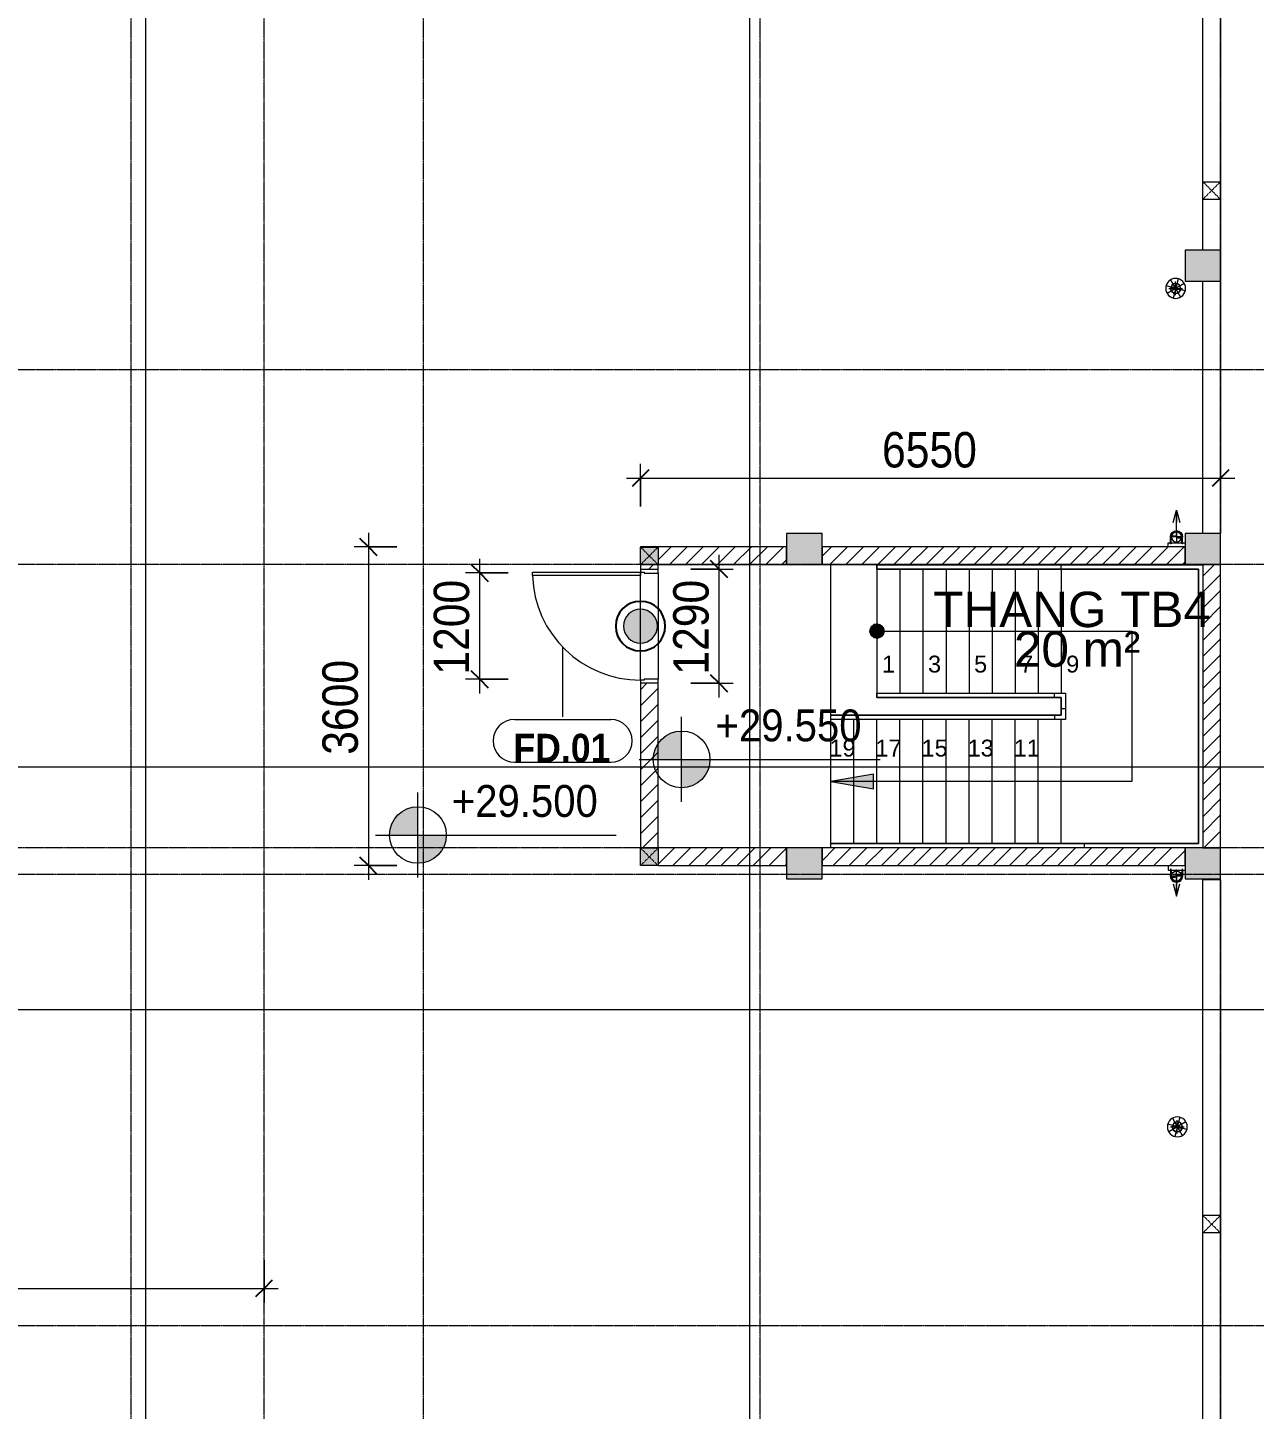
# Model space of a CAD drawing. Header units: millimetres. Extents: x 27447 to 251759, y -15958 to 82948.
# Drawn here: x 113783 to 127634, y 27495 to 43102 of the extents above; entities that cross this region are included whole.
import ezdxf

# ---------------------------------------------------------------- set-up
doc = ezdxf.new("R2010")
doc.units = ezdxf.units.MM
for name, pattern in [('Dash', [6, 3, -3]), ('Dash Dot 3_16_', [7.9375, 4.7625, -1.5875, 0, -1.5875]), ('Grid Line', [22.225, 12.7, -3.175, 3.175, -3.175]), ('IMPORT-CENTER', [2000, 1250, -250, 250, -250]), ('IMPORT-CENTER _3_', [10.16, 6.35, -1.27, 1.27, -1.27])]:
    doc.linetypes.add(name, pattern=pattern)
for name, color, linetype, lineweight in [('0-1', 7, 'Continuous', 5), ('A-ANNO-DIMS', 211, 'Continuous', 9), ('A-ANNO-DIMS-160', 211, 'Continuous', 9), ('A-ANNO-NOTE', 131, 'Continuous', 9), ('A-ANNO-NOTE-1', 131, 'Continuous', 25), ('A-AREA-IDEN', 2, 'Continuous', 9), ('A-DETL-GENF-1', 1, 'Continuous', 9), ('A-DOOR-1', 1, 'Continuous', 9), ('A-DOOR-FRAM-1', 1, 'Continuous', 9), ('A-DOOR-IDEN', 31, 'Continuous', 9), ('A-FLOR', 192, 'Continuous', 9), ('A-FLOR-1', 250, 'Continuous', 9), ('A-FLOR-HRAL', 11, 'Continuous', 9), ('A-WALL', 113, 'Continuous', 9), ('A-WALL-1', 113, 'Continuous', 18), ('A-WALL-PATT-1', 111, 'Continuous', 9), ('G-ANNO-DIMS', 111, 'Continuous', 9), ('G-ANNO-SYMB-1', 111, 'Dash Dot 3_16_', 18), ('G-IMPT', 8, 'Continuous', 9), ('G-IMPT-1', 8, 'IMPORT-CENTER', 9), ('G-IMPT-2', 8, 'IMPORT-CENTER _3_', 9), ('M-EQPM', 50, 'Continuous', 9), ('S-COLS', 52, 'Continuous', 9), ('S-COLS-1', 52, 'Continuous', 5), ('S-COLS-2', 7, 'Continuous', 18), ('S-COLS-4', 52, 'Continuous', 18), ('S-COLS-HDLN', 52, 'Dash', 9), ('S-GRID-1', 1, 'Grid Line', 9), ('S-STRS', 31, 'Continuous', 9), ('S-STRS-ANNO', 31, 'Continuous', 9)]:
    doc.layers.add(name, color=color, linetype=linetype, lineweight=lineweight)
doc.styles.add('Arial_1', font='arial_0.ttf', dxfattribs={"height": 190.496})
doc.styles.add('Arial_4', font='arial_0.ttf', dxfattribs={"width": 0.9, "height": 360})
doc.styles.add('Arial_7', font='arial_0.ttf', dxfattribs={"height": 400})
doc.styles.add('Arial_B', font='arialbd_0.ttf', dxfattribs={"width": 0.9, "height": 320})
doc.styles.add('UTM Avo', font='UTM Avo.ttf', dxfattribs={"width": 0.9, "height": 400})
doc.dimstyles.new('1_Dim_chi_tiet_2_5', dxfattribs={"dimscale": 304.8, "dimtxt": 399.720379, "dimasz": 0.629921, "dimexe": 0.524934, "dimexo": 0.0625, "dimgap": 0.052493, "dimtad": 1, "dimdec": 0, "dimrnd": 5, "dimzin": 0, "dimdsep": 46, "dimtxsty": 'UTM Avo', "dimblk1": 'OBLIQUE', "dimblk2": 'OBLIQUE', "dimsah": 1, "dimcen": 0.09, "dimdle": 0.524934, "dimazin": 0, "dimtfac": 1, "dimtdec": 4, "dimtix": 1, "dimtmove": 0, "dimatfit": 3, "dimfxl": 1.049869, "dimfxlon": 1, "dimtvp": 1, "dimtolj": 1, "dimtzin": 0, "dimarcsym": 2})
pattern_1 = [(45, (0, 0), (-90.50967, 90.50967), [])]

# ---------------------------------------------------------------- blocks, each defined once
blk = doc.blocks.new('NCV_TKTC_KET CAU_rvt-1-TKCS_MB TUM MÁI')
at = {"layer": 'S-COLS-1'}
for points in [[(126852, 40237), (127252, 40237), (127252, 40587), (126852, 40587)], [(122753, 37037), (122753, 37387), (122353, 37387), (122353, 37037)], [(127253, 37037), (127253, 37387), (126853, 37387), (126853, 37037), (127045, 37037)], [(122753, 33487), (122753, 33837), (122353, 33837), (122353, 33487)], [(127253, 33487), (127253, 33837), (126853, 33837), (126853, 33487)]]:
    blk.add_hatch(color=256, dxfattribs=at).paths.add_polyline_path(points)
at = {"layer": 'A-FLOR-1'}
for p, q in [((122853, 35337), (122853, 37037)), ((122853, 37037), (126853, 37037)), ((122853, 33887), (122853, 35287)), ((127253, 33477), (127253, 33487))]:
    blk.add_line(p, q, dxfattribs=at)
at = {"layer": 'S-COLS-2'}
for p, q in [((127252, 40587), (126852, 40587)), ((126852, 40587), (126852, 40237)), ((127252, 40237), (127252, 40587)), ((126852, 40237), (127252, 40237)), ((122753, 37387), (122353, 37387)), ((122353, 37387), (122353, 37037)), ((122753, 37037), (122753, 37387)), ((126853, 37387), (126853, 37037)), ((127253, 37387), (126853, 37387)), ((127253, 37037), (127253, 37387)), ((122353, 37037), (122753, 37037)), ((126853, 37037), (127253, 37037)), ((122753, 33837), (122353, 33837)), ((122353, 33837), (122353, 33487)), ((122753, 33487), (122753, 33837)), ((126853, 33837), (126853, 33487)), ((127253, 33837), (126853, 33837)), ((127253, 33487), (127253, 33837)), ((122353, 33487), (122753, 33487)), ((126853, 33487), (127253, 33487))]:
    blk.add_line(p, q, dxfattribs=at)
blk = doc.blocks.new('Top Rail Type - Top Rail_Internal_-953964-TKCS_MB TUM MÁI')
at = {"layer": 'A-FLOR-HRAL'}
for p, q in [((123373, 36985), (123373, 37035)), ((123373, 37035), (125453, 37035)), ((125453, 36985), (125453, 37035)), ((125453, 37035), (127052, 37035)), ((127052, 37035), (127052, 33837)), ((125453, 36985), (123373, 36985)), ((127002, 36985), (125453, 36985)), ((127002, 33887), (127002, 36985)), ((122853, 33837), (122853, 33887)), ((122853, 33887), (125453, 33887)), ((125453, 33887), (125713, 33887)), ((125713, 33887), (127002, 33887)), ((125713, 33887), (125713, 33837)), ((125453, 33837), (122853, 33837)), ((125713, 33837), (125453, 33837)), ((126853, 33837), (125713, 33837))]:
    blk.add_line(p, q, dxfattribs=at)
blk = doc.blocks.new('Top Rail Type - Top Rail_Internal_-V6-TKCS_MB TUM MÁI')
at = {"layer": 'A-FLOR-HRAL'}
for p, q in [((123373, 37035), (123373, 36985)), ((123373, 37035), (125453, 37035)), ((125453, 37035), (127052, 37035)), ((127052, 37035), (127052, 33837)), ((123373, 36985), (125453, 36985)), ((125453, 36985), (127002, 36985)), ((127002, 36985), (127002, 33887)), ((122853, 33837), (122853, 33887)), ((125713, 33887), (122853, 33887)), ((127002, 33887), (125713, 33887)), ((125713, 33837), (122853, 33837)), ((126853, 33837), (125713, 33837))]:
    blk.add_line(p, q, dxfattribs=at)
blk = doc.blocks.new('Top Rail Type - Top Rail_Internal_-953980-TKCS_MB TUM MÁI')
at = {"layer": 'A-FLOR-HRAL'}
for p, q in [((123373, 35536), (123373, 35586)), ((123373, 35586), (125378, 35586)), ((125378, 35536), (125378, 35586)), ((125378, 35586), (125503, 35586)), ((125503, 35586), (125503, 35461)), ((125378, 35536), (123373, 35536)), ((125453, 35536), (125378, 35536)), ((125453, 35461), (125453, 35536)), ((125453, 35412), (125453, 35461)), ((125503, 35461), (125503, 35412)), ((122853, 35287), (122853, 35337)), ((122853, 35337), (125378, 35337)), ((125378, 35287), (122853, 35287)), ((125378, 35337), (125453, 35337)), ((125378, 35337), (125378, 35287)), ((125503, 35287), (125378, 35287)), ((125453, 35412), (125503, 35412)), ((125453, 35337), (125453, 35412)), ((125503, 35412), (125503, 35287))]:
    blk.add_line(p, q, dxfattribs=at)
blk = doc.blocks.new('Top Rail Type - Top Rail_Internal_-V7-TKCS_MB TUM MÁI')
at = {"layer": 'A-FLOR-HRAL'}
for p, q in [((123373, 35586), (123373, 35536)), ((123373, 35586), (125378, 35586)), ((125378, 35586), (125503, 35586)), ((125503, 35586), (125503, 35412)), ((123373, 35536), (125378, 35536)), ((125378, 35536), (125453, 35536)), ((125453, 35536), (125453, 35412)), ((122853, 35287), (122853, 35337)), ((125378, 35337), (122853, 35337)), ((125378, 35287), (122853, 35287)), ((125453, 35337), (125378, 35337)), ((125503, 35287), (125378, 35287)), ((125453, 35412), (125453, 35337)), ((125503, 35412), (125503, 35287))]:
    blk.add_line(p, q, dxfattribs=at)
blk = doc.blocks.new('FD_01 - FD_01-1200x2200mm-1787917-TKCS_MB TUM MÁI')
at = {"layer": 'A-DETL-GENF-1'}
for p, q in [((570, 100), (570, 1320)), ((570, 1320), (610, 1320)), ((610, 1320), (610, 100)), ((610, 100), (570, 100))]:
    blk.add_line(p, q, dxfattribs=at)
blk.add_arc((610, 100), 1220, 91.8789, 180, dxfattribs=at)
at = {"layer": 'A-DOOR-FRAM-1'}
for p, q in [((-610, 100), (-645, 100)), ((-610, 60), (-610, 100)), ((-600, 60), (-610, 60)), ((-600, -100), (-600, 60)), ((610, 60), (600, 60)), ((600, 60), (600, -100)), ((645, 100), (610, 100)), ((610, 100), (610, 60)), ((-645, -100), (-600, -100)), ((600, -100), (645, -100))]:
    blk.add_line(p, q, dxfattribs=at)
blk = doc.blocks.new('TKTC_XREF_260130_MB TUM MAI - TKTC_XREF_260130_MB TUM MAI_dwg_$cc-4167671-TKCS_MB TUM MÁI')
at = {"layer": 'G-IMPT'}
blk.add_circle((0, 0), 0.5, dxfattribs=at)
for centre, radius, start, end in [((0, 0), 0.5, 90, 270), ((0.19, 0.25), 0.313, 126.8699, 233.1301), ((-0.19, -0.25), 0.313, 306.8699, 53.1301)]:
    blk.add_arc(centre, radius, start, end, dxfattribs=at)
at = {"layer": 'G-IMPT-2'}
for p, q in [((-0.67, 0), (0.67, 0)), ((0, -0.67), (0, 0.67))]:
    blk.add_line(p, q, dxfattribs=at)
blk = doc.blocks.new('TKTC_XREF_260130_MB TUM MAI - TKTC_XREF_260130_MB TUM MAI_dwg_RD-4167670-TKCS_MB TUM MÁI')
at = {"layer": 'G-IMPT'}
for p, q in [((-75, 0), (75, 0)), ((-53, 53), (53, -53)), ((-53, -53), (53, 53)), ((0, 75), (0, -75))]:
    blk.add_line(p, q, dxfattribs=at)
for radius in [75, 37.5]:
    blk.add_circle((0, 0), radius, dxfattribs=at)
blk = doc.blocks.new('TKTC_XREF_260130_MB TUM MAI - TKTC_XREF_260130_MB TUM MAI_dwg_CUM U_DN100-4167673-TKCS_MB TUM MÁI')
at = {"layer": 'G-IMPT'}
blk.add_hatch(color=256, dxfattribs=at).paths.add_polyline_path([(0, 61), (0, 57), (15, 55), (28, 49), (40, 40), (49, 28), (55, 15), (57, 0), (55, -15), (49, -29), (40, -40), (28, -49), (15, -55), (0, -57), (0, -61), (16, -59), (30, -53), (43, -43), (53, -31), (59, -16), (61, 0), (59, 16), (53, 30), (43, 43), (30, 53), (16, 59)])
for p, q in [((-79, 67), (-79, 63)), ((-77, 67), (-77, 63)), ((-75, 67), (-75, 63)), ((-73, 69), (-73, 61)), ((-67, 68), (-72, 68)), ((-67, 62), (-72, 62)), ((-65, 69), (0, 69)), ((-79, -63), (-79, -67)), ((-77, -63), (-77, -67)), ((-75, -63), (-75, -67)), ((-73, -61), (-73, -69)), ((-67, -62), (-72, -62)), ((-67, -68), (-72, -68)), ((-65, -69), (0, -69))]:
    blk.add_line(p, q, dxfattribs=at)
at = {"layer": 'G-IMPT', "flags": 128}
for points in [[(-73, 68), (-78, 68), (-78, 62), (-73, 62)], [(-72, 59), (-67, 59), (-67, 71), (-72, 71)], [(-67, 71), (-67, 73), (-65, 73), (-65, 57), (-67, 57), (-67, 59)], [(-65, 61), (0, 61), (0, 57)], [(-73, -62), (-78, -62), (-78, -68), (-73, -68)], [(-72, -71), (-67, -71), (-67, -59), (-72, -59)], [(-67, -59), (-67, -57), (-65, -57), (-65, -73), (-67, -73), (-67, -71)], [(-65, -61), (0, -61), (0, -57)]]:
    blk.add_lwpolyline(points, dxfattribs=at)
at = {"layer": 'G-IMPT'}
for centre, radius, start, end in [((-78, 67), 0.96, 90, 180), ((-78, 63), 0.96, 180, 270), ((-71, 69), 1.56, 112.6199, 247.3801), ((-68, 65), 4.8, 143.1301, 216.8699), ((-71, 61), 1.56, 112.6199, 247.3801), ((0, 0), 69, 270, 90), ((0, 0), 61, 270, 90), ((0, 0), 57, 270, 90), ((-78, -63), 0.96, 90, 180), ((-78, -67), 0.96, 180, 270), ((-71, -61), 1.56, 112.6199, 247.3801), ((-68, -65), 4.8, 143.1301, 216.8699), ((-71, -69), 1.56, 112.6199, 247.3801)]:
    blk.add_arc(centre, radius, start, end, dxfattribs=at)
blk = doc.blocks.new('TKTC_XREF_260130_MB TUM MAI - TKTC_XREF_260130_MB TUM MAI_dwg_$cc-4167678-TKCS_MB TUM MÁI')
at = {"layer": 'G-IMPT'}
blk.add_circle((0, 0), 0.5, dxfattribs=at)
for centre, radius, start, end in [((0, 0), 0.5, 90, 270), ((0.19, 0.25), 0.313, 126.8699, 233.1301), ((-0.19, -0.25), 0.313, 306.8699, 53.1301)]:
    blk.add_arc(centre, radius, start, end, dxfattribs=at)
at = {"layer": 'G-IMPT-2'}
for p, q in [((-0.67, 0), (0.67, 0)), ((0, -0.67), (0, 0.67))]:
    blk.add_line(p, q, dxfattribs=at)
blk = doc.blocks.new('TKTC_XREF_260130_MB TUM MAI - TKTC_XREF_260130_MB TUM MAI_dwg_AR-4167679-TKCS_MB TUM MÁI')
at = {"layer": 'G-IMPT'}
blk.add_line((97, 0), (-97, 0), dxfattribs=at)
at = {"layer": 'G-IMPT', "flags": 128}
blk.add_lwpolyline([(-97, 52), (97, 0), (-97, -52)], dxfattribs=at)
blk = doc.blocks.new('TKTC_XREF_260130_MB TUM MAI - TKTC_XREF_260130_MB TUM MAI_dwg_CUM U_DN100-4167675-TKCS_MB TUM MÁI')
at = {"layer": 'G-IMPT'}
blk.add_hatch(color=256, dxfattribs=at).paths.add_polyline_path([(61, 0), (59, -16), (53, -31), (43, -43), (30, -53), (16, -59), (0, -61), (0, -57), (15, -55), (28, -49), (40, -40), (49, -29), (55, -15), (57, 0), (55, 15), (49, 28), (40, 40), (28, 49), (15, 55), (0, 57), (0, 61), (16, 59), (30, 53), (43, 43), (53, 30), (59, 16)])
for p, q in [((-79, 67), (-79, 63)), ((-77, 67), (-77, 63)), ((-75, 67), (-75, 63)), ((-73, 69), (-73, 61)), ((-67, 68), (-72, 68)), ((-67, 62), (-72, 62)), ((-65, 69), (0, 69)), ((-79, -63), (-79, -67)), ((-77, -63), (-77, -67)), ((-75, -63), (-75, -67)), ((-73, -61), (-73, -69)), ((-67, -62), (-72, -62)), ((-67, -68), (-72, -68)), ((-65, -69), (0, -69))]:
    blk.add_line(p, q, dxfattribs=at)
at = {"layer": 'G-IMPT', "flags": 128}
for points in [[(-73, 68), (-78, 68), (-78, 62), (-73, 62)], [(-72, 59), (-67, 59), (-67, 71), (-72, 71)], [(-67, 71), (-67, 73), (-65, 73), (-65, 57), (-67, 57), (-67, 59)], [(-65, 61), (0, 61), (0, 57)], [(-73, -62), (-78, -62), (-78, -68), (-73, -68)], [(-72, -71), (-67, -71), (-67, -59), (-72, -59)], [(-67, -59), (-67, -57), (-65, -57), (-65, -73), (-67, -73), (-67, -71)], [(-65, -61), (0, -61), (0, -57)]]:
    blk.add_lwpolyline(points, dxfattribs=at)
at = {"layer": 'G-IMPT'}
for centre, radius, start, end in [((-78, 67), 0.96, 90, 180), ((-78, 63), 0.96, 180, 270), ((-71, 69), 1.56, 112.6199, 247.3801), ((-68, 65), 4.8, 143.1301, 216.8699), ((-71, 61), 1.56, 112.6199, 247.3801), ((0, 0), 69, 270, 90), ((0, 0), 61, 270, 90), ((0, 0), 57, 270, 90), ((-78, -63), 0.96, 90, 180), ((-78, -67), 0.96, 180, 270), ((-71, -61), 1.56, 112.6199, 247.3801), ((-68, -65), 4.8, 143.1301, 216.8699), ((-71, -69), 1.56, 112.6199, 247.3801)]:
    blk.add_arc(centre, radius, start, end, dxfattribs=at)
blk = doc.blocks.new('TKTC_XREF_260130_MB TUM MAI - TKTC_XREF_260130_MB TUM MAI_dwg_AR-4167677-TKCS_MB TUM MÁI')
at = {"layer": 'G-IMPT'}
blk.add_line((97, 0), (-97, 0), dxfattribs=at)
at = {"layer": 'G-IMPT', "flags": 128}
blk.add_lwpolyline([(-97, 52), (97, 0), (-97, -52)], dxfattribs=at)
blk = doc.blocks.new('TKTC_XREF_260130_MB TUM MAI - TKTC_XREF_260130_MB TUM MAI_dwg-4167669-TKCS_MB TUM MÁI')
at = {"layer": 'G-IMPT'}
for p, q in [((-76299, -827534), (-76489, -827534)), ((-75899, -827691), (-75899, -827681))]:
    blk.add_line(p, q, dxfattribs=at)
at = {"layer": 'G-IMPT', "flags": 128}
for points in [[(-76489, -823931), (-76489, -823883), (-76299, -823883)], [(-76489, -827534), (-76489, -827584), (-76299, -827584)]]:
    blk.add_lwpolyline(points, dxfattribs=at)
at = {"layer": 'G-IMPT-1'}
for p, q in [((-76396, -823818), (-76396, -823517)), ((-76396, -827648), (-76396, -827874))]:
    blk.add_line(p, q, dxfattribs=at)
at = {"extrusion": (0, 0, -1)}
for name, p, xscale, yscale, zscale, rotation in [('TKTC_XREF_260130_MB TUM MAI - TKTC_XREF_260130_MB TUM MAI_dwg_RD-4167670-TKCS_MB TUM MÁI', (76406, -821011), 1.5, 1.5, -1.5, 330.0137897223599), ('TKTC_XREF_260130_MB TUM MAI - TKTC_XREF_260130_MB TUM MAI_dwg_$cc-4167671-TKCS_MB TUM MÁI', (76406, -821011), 113.7150000000073, 113.7150000000073, -113.7150000000073, 89.99900866374676), ('TKTC_XREF_260130_MB TUM MAI - TKTC_XREF_260130_MB TUM MAI_dwg_$cc-4167671-TKCS_MB TUM MÁI', (76396, -823818), 113.7150000000073, 113.7150000000073, -113.7150000000073, 269.9990086637468), ('TKTC_XREF_260130_MB TUM MAI - TKTC_XREF_260130_MB TUM MAI_dwg_CUM U_DN100-4167675-TKCS_MB TUM MÁI', (76396, -823818), 0.9975000000000006, 0.9975000000000006, -0.9975000000000006, 90.00099133829474), ('TKTC_XREF_260130_MB TUM MAI - TKTC_XREF_260130_MB TUM MAI_dwg_AR-4167679-TKCS_MB TUM MÁI', (76396, -827805), 0.7206551409326495, 0.7206551409326495, -0.7206551409326495, 269.9962119138713), ('TKTC_XREF_260130_MB TUM MAI - TKTC_XREF_260130_MB TUM MAI_dwg_RD-4167670-TKCS_MB TUM MÁI', (76387, -830482), 1.5, 1.5, -1.5, 330.0137897223599), ('TKTC_XREF_260130_MB TUM MAI - TKTC_XREF_260130_MB TUM MAI_dwg_$cc-4167671-TKCS_MB TUM MÁI', (76387, -830482), 113.7150000000073, 113.7150000000073, -113.7150000000073, 89.99900866374676)]:
    blk.add_blockref(name, p, dxfattribs=dict(at, xscale=xscale, yscale=yscale, zscale=zscale, rotation=rotation))
for name, p, xscale, yscale, zscale, rotation in [('TKTC_XREF_260130_MB TUM MAI - TKTC_XREF_260130_MB TUM MAI_dwg_AR-4167677-TKCS_MB TUM MÁI', (-76396, -823586), 0.7206551409326495, 0.7206551409326495, 0.7206551409326495, 89.99621191387133), ('TKTC_XREF_260130_MB TUM MAI - TKTC_XREF_260130_MB TUM MAI_dwg_$cc-4167678-TKCS_MB TUM MÁI', (-76396, -827649), 113.7150000000073, 113.7150000000073, 113.7150000000073, 89.99900866374674), ('TKTC_XREF_260130_MB TUM MAI - TKTC_XREF_260130_MB TUM MAI_dwg_CUM U_DN100-4167673-TKCS_MB TUM MÁI', (-76396, -827649), 0.9975000000000006, 0.9975000000000006, 0.9975000000000006, 270.0009913382947)]:
    blk.add_blockref(name, p, dxfattribs=dict(xscale=xscale, yscale=yscale, zscale=zscale, rotation=rotation))
blk = doc.blocks.new('TKTC_XREF_260130_MB TUM MAI - TKTC_XREF_251221_MB TUM MAI-2041484-TKCS_MB TUM MÁI')
blk.add_blockref('TKTC_XREF_260130_MB TUM MAI - TKTC_XREF_260130_MB TUM MAI_dwg-4167669-TKCS_MB TUM MÁI', (169499, 843934))
blk = doc.blocks.new('G1_SOF - BO TRU - 200x200-3063338-TKCS_MB TUM MÁI')
at = {"layer": 'S-COLS'}
for p, q in [((-100, 100), (100, 100)), ((-100, -100), (-100, 100)), ((100, 100), (100, -100)), ((100, -100), (-100, -100))]:
    blk.add_line(p, q, dxfattribs=at)
at = {"layer": 'S-COLS-HDLN'}
for p, q in [((100, -100), (-100, 100)), ((-100, -100), (100, 100))]:
    blk.add_line(p, q, dxfattribs=at)
blk = doc.blocks.new('G1_SOF - BO TRU - 200x200-3431794-TKCS_MB TUM MÁI')
at = {"layer": 'S-COLS'}
blk.add_hatch(color=256, dxfattribs=at).paths.add_polyline_path([(-100, 100), (-100, -100), (100, -100), (100, 100)])
at = {"layer": 'S-COLS-4'}
for p, q in [((-100, 100), (100, 100)), ((-100, -100), (-100, 100)), ((100, 100), (100, -100)), ((100, -100), (-100, -100))]:
    blk.add_line(p, q, dxfattribs=at)
at = {"layer": 'S-COLS-HDLN'}
for p, q in [((100, -100), (-100, 100)), ((-100, -100), (100, 100))]:
    blk.add_line(p, q, dxfattribs=at)
blk = doc.blocks.new('TKTC_QUAT HUT KHOI_260130 - TKTC_QUAT HUT KHOI_260130_dwg-4168555-TKCS_MB TUM MÁI')
at = {"layer": 'G-IMPT'}
blk.add_line((127252, 33481), (127252, 33491), dxfattribs=at)
blk = doc.blocks.new('TKTC_QUAT HUT KHOI_260130 - TKTC_QUAT HUT KHOI_260130-2046036-TKCS_MB TUM MÁI')
blk.add_blockref('TKTC_QUAT HUT KHOI_260130 - TKTC_QUAT HUT KHOI_260130_dwg-4168555-TKCS_MB TUM MÁI', (-33652, -17239))
blk = doc.blocks.new('TKTC_BON NUOC MAI_260130 - TKTC_BON NUOC MAI_260130_dwg-3426650-TKCS_MB TUM MÁI')
at = {"layer": 'G-IMPT'}
blk.add_line((-75899, -827694), (-75899, -827684), dxfattribs=at)
blk = doc.blocks.new('TKTC_BON NUOC MAI_260130 - TKTC_BON NUOC MAI_260130-2047084-TKCS_MB TUM MÁI')
blk.add_blockref('TKTC_BON NUOC MAI_260130 - TKTC_BON NUOC MAI_260130_dwg-3426650-TKCS_MB TUM MÁI', (169499, 843934))
blk = doc.blocks.new('STN_Door Tag - STN_Door Tag-1788670-TKCS_MB TUM MÁI')
at = {"layer": 'A-DOOR-IDEN'}
for p, q in [((-3.37, 1.495), (3.431, 1.495)), ((-3.37, -1.524), (3.431, -1.524))]:
    blk.add_line(p, q, dxfattribs=at)
for centre, start, end in [((-3.37, -0.015), 90, 270), ((3.431, -0.015), 270, 90)]:
    blk.add_arc(centre, 1.509, start, end, dxfattribs=at)
blk = doc.blocks.new('DIMBLOCK6-TKCS_MB TUM MÁI')
at = {"layer": 'A-ANNO-DIMS-160'}
for p, q in [((121591, 35537), (121591, 37147)), ((121271, 36987), (121751, 36987)), ((121591, 36987), (121271, 36987)), ((121271, 35697), (121751, 35697)), ((121591, 35697), (121271, 35697))]:
    blk.add_line(p, q, dxfattribs=at)
at = {"layer": 'A-ANNO-DIMS-160', "lineweight": 25}
for p, q in [((121591, 36987), (121495, 37083)), ((121591, 36987), (121687, 36891)), ((121591, 35697), (121495, 35793)), ((121591, 35697), (121687, 35601))]:
    blk.add_line(p, q, dxfattribs=at)
at = {"layer": 'A-ANNO-DIMS-160', "color": 0, "insert": (121072, 35794), "char_height": 400, "width": 1314.64, "attachment_point": 1, "rotation": 90, "line_spacing_factor": 1.110334, "style": 'UTM Avo'}
blk.add_mtext('1290', dxfattribs=at)
blk = doc.blocks.new('_Oblique')
at = {"color": 0, "linetype": 'ByBlock', "lineweight": -2}
blk.add_line((-0.5, -0.5), (0.5, 0.5), dxfattribs=at)
blk = doc.blocks.new('DIMBLOCK13-TKCS_MB TUM MÁI')
at = {"layer": 'A-ANNO-DIMS-160', "lineweight": 25}
for p, q in [((118888, 36942), (118792, 37038)), ((118888, 36942), (118984, 36846)), ((118888, 35742), (118792, 35838)), ((118888, 35742), (118984, 35646))]:
    blk.add_line(p, q, dxfattribs=at)
at = {"layer": 'A-ANNO-DIMS-160'}
for p, q in [((118888, 35582), (118888, 37102)), ((119208, 36942), (118728, 36942)), ((118888, 36942), (119208, 36942)), ((119208, 35742), (118728, 35742)), ((118888, 35742), (119208, 35742))]:
    blk.add_line(p, q, dxfattribs=at)
at = {"layer": 'A-ANNO-DIMS-160', "color": 0, "insert": (118368, 35794), "char_height": 400, "width": 1314.64, "attachment_point": 1, "rotation": 90, "line_spacing_factor": 1.110334, "style": 'UTM Avo'}
blk.add_mtext('1200', dxfattribs=at)
blk = doc.blocks.new('Spot Elevations - M_Spot Elevation - Target Filled-350595-TKCS_MB TUM MÁI')
at = {"layer": 'G-ANNO-DIMS'}
h = blk.add_hatch(color=256, dxfattribs=at)
edge = h.paths.add_edge_path()
edge.add_line((0, 0), (-2, 0))
edge.add_arc((0, 0), 2, 90, 180, ccw=False)
edge.add_line((0, 2), (0, 0))
h = blk.add_hatch(color=256, dxfattribs=at)
edge = h.paths.add_edge_path()
edge.add_line((0, 0), (2, 0))
edge.add_arc((0, 0), 2, 270, 360, ccw=False)
edge.add_line((0, -2), (0, 0))
for p, q in [((0, -3), (0, 3)), ((-3, 0), (14, 0))]:
    blk.add_line(p, q, dxfattribs=at)
blk.add_circle((0, 0), 2, dxfattribs=at)
blk = doc.blocks.new('DIMBLOCK60-TKCS_MB TUM MÁI')
at = {"layer": 'A-ANNO-DIMS-160', "lineweight": 25}
for p, q in [((117631, 37237), (117535, 37333)), ((117631, 37237), (117727, 37141)), ((117631, 33637), (117535, 33733)), ((117631, 33637), (117727, 33541))]:
    blk.add_line(p, q, dxfattribs=at)
at = {"layer": 'A-ANNO-DIMS-160'}
for p, q in [((117631, 37397), (117631, 33477)), ((117951, 37237), (117471, 37237)), ((117631, 37237), (117951, 37237)), ((117951, 33637), (117471, 33637)), ((117631, 33637), (117951, 33637))]:
    blk.add_line(p, q, dxfattribs=at)
at = {"layer": 'A-ANNO-DIMS-160', "color": 0, "insert": (117111, 34889), "char_height": 400, "width": 1314.64, "attachment_point": 1, "rotation": 90, "line_spacing_factor": 1.110334, "style": 'UTM Avo'}
blk.add_mtext('3600', dxfattribs=at)
blk = doc.blocks.new('DIMBLOCK61-TKCS_MB TUM MÁI')
at = {"layer": 'A-ANNO-DIMS-160'}
for p, q in [((127253, 38335), (127253, 37855)), ((127253, 38015), (127253, 38335)), ((120703, 37695), (120703, 38175)), ((120543, 38015), (127413, 38015)), ((120703, 38015), (120703, 37695))]:
    blk.add_line(p, q, dxfattribs=at)
at = {"layer": 'A-ANNO-DIMS-160', "lineweight": 25}
for p, q in [((120703, 38015), (120799, 38111)), ((127253, 38015), (127349, 38111)), ((120703, 38015), (120607, 37919)), ((127253, 38015), (127157, 37919))]:
    blk.add_line(p, q, dxfattribs=at)
at = {"layer": 'A-ANNO-DIMS-160', "color": 0, "insert": (123430, 38534), "char_height": 400, "width": 1314.64, "attachment_point": 1, "line_spacing_factor": 1.110334, "style": 'UTM Avo'}
blk.add_mtext('6550', dxfattribs=at)
blk = doc.blocks.new('DIMBLOCK82-TKCS_MB TUM MÁI')
at = {"layer": 'A-ANNO-DIMS-160'}
for p, q in [((108153, 29182), (108153, 28702)), ((108153, 28862), (108153, 29182)), ((116453, 29182), (116453, 28702)), ((116453, 28862), (116453, 29182)), ((108153, 28862), (116613, 28862))]:
    blk.add_line(p, q, dxfattribs=at)
at = {"layer": 'A-ANNO-DIMS-160', "lineweight": 25}
for p, q in [((108153, 28862), (108249, 28958)), ((116453, 28862), (116549, 28958)), ((108153, 28862), (108057, 28766)), ((116453, 28862), (116357, 28766))]:
    blk.add_line(p, q, dxfattribs=at)
at = {"layer": 'A-ANNO-DIMS-160', "color": 0, "insert": (111755, 29382), "char_height": 400, "width": 1314.64, "attachment_point": 1, "line_spacing_factor": 1.110334, "style": 'UTM Avo'}
blk.add_mtext('8300', dxfattribs=at)
blk = doc.blocks.new('HDNDCT_GHI CHÚ CỬA CHỐNG CHÁY EI60 - HDNDCT_GHI CHÚ CỬA CHỐNG CHÁY EI60-1614697-TKCS_MB TUM MÁI')
at = {"layer": 'A-ANNO-NOTE'}
h = blk.add_hatch(color=256, dxfattribs=at)
edge = h.paths.add_edge_path()
edge.add_arc((0, 0), 1.2, 0, 180)
edge.add_arc((0, 0), 1.2, 180, 360)
for radius, start, end in [(1.75, 360, 180), (1.2, 360, 180), (1.2, 180, 360)]:
    blk.add_arc((0, 0), radius, start, end, dxfattribs=at)
at = {"layer": 'A-ANNO-NOTE-1'}
for start, end in [(360, 180), (180, 360)]:
    blk.add_arc((0, 0), 1.75, start, end, dxfattribs=at)

msp = doc.modelspace()

# ---------------------------------------------------------------- hatches: boundary and pattern name
at = {"layer": 'A-WALL-PATT-1'}
h = msp.add_hatch(dxfattribs=at)
h.set_pattern_fill('FP_1', color=256, style=0, pattern_type=2)
h.set_pattern_definition(pattern_1)
h.paths.add_polyline_path([(120902.6, 33836.9), (120902.6, 35696.9), (120702.6, 35696.9), (120702.6, 33836.9)])
h.paths.add_polyline_path([(120902.6, 36986.9), (120902.6, 37035.3), (120702.6, 37035.3), (120702.6, 36986.9)])
h.paths.add_polyline_path([(120902.6, 37235.3), (120902.6, 37237.4), (120702.6, 37237.4), (120702.6, 37235.3), (120704.6, 37235.3)])
h = msp.add_hatch(dxfattribs=at)
h.set_pattern_fill('FP_1', color=256, style=0, pattern_type=2)
h.set_pattern_definition(pattern_1)
h.paths.add_polyline_path([(122352.6, 37037.4), (122352.6, 37237.4), (120902.6, 37237.4), (120902.6, 37037.4), (122208.8, 37037.4)])
h = msp.add_hatch(dxfattribs=at)
h.set_pattern_fill('FP_1', color=256, style=0, pattern_type=2)
h.set_pattern_definition(pattern_1)
h.paths.add_polyline_path([(126852.6, 37037.4), (126852.6, 37237.4), (122752.6, 37237.4), (122752.6, 37037.4), (125432.8, 37037.4)])
h = msp.add_hatch(dxfattribs=at)
h.set_pattern_fill('FP_1', color=256, style=0, pattern_type=2)
h.set_pattern_definition(pattern_1)
h.paths.add_polyline_path([(127252.6, 33837.4), (127252.6, 37037.4), (127052.6, 37037.4), (127052.6, 33837.4)])
h = msp.add_hatch(dxfattribs=at)
h.set_pattern_fill('FP_1', color=256, style=0, pattern_type=2)
h.set_pattern_definition(pattern_1)
h.paths.add_polyline_path([(120902.6, 33636.9), (122352.6, 33636.9), (122352.6, 33836.9), (120902.6, 33836.9)])
h = msp.add_hatch(dxfattribs=at)
h.set_pattern_fill('FP_1', color=256, style=0, pattern_type=2)
h.set_pattern_definition(pattern_1)
h.paths.add_polyline_path([(126852.6, 33636.9), (126852.6, 33836.9), (122752.6, 33836.9), (122752.6, 33636.9), (125432.8, 33636.9)])
at = {"layer": 'S-STRS-ANNO'}
h = msp.add_hatch(color=256, dxfattribs=at)
edge = h.paths.add_edge_path()
edge.add_arc((123372.6, 36285.6), 80, 0, 360)
for points in [[(123383.9, 36206.4), (123425, 36225.1), (123449.3, 36263), (123449.3, 36308.1), (123425, 36346), (123383.9, 36364.8), (123339.3, 36358.4), (123305.3, 36328.8), (123292.6, 36285.6), (123305.3, 36242.3), (123339.3, 36212.8)], [(123332.6, 34502.3), (123332.6, 34671.6), (122852.6, 34586.9)]]:
    msp.add_hatch(color=256, dxfattribs=at).paths.add_polyline_path(points)

# ---------------------------------------------------------------- linework, layer by layer
at = {"layer": 'A-DOOR-IDEN'}
msp.add_line((119823.3, 36108.8), (119823.6, 35317.9), dxfattribs=at)
at = {"layer": 'A-FLOR'}
msp.add_line((127052.6, 33477.3), (127052.6, 33487.3), dxfattribs=at)
at = {"layer": 'A-WALL'}
for p, q in [((127052.6, 40586.9), (127052.6, 45151.9)), ((127252.6, 45151.9), (127252.6, 37386.9)), ((127052.6, 37386.9), (127052.6, 40236.9)), ((120702.6, 35731.9), (120702.6, 36951.9)), ((120902.6, 36941.9), (120902.6, 35741.9)), ((127052.6, 25690.4), (127052.6, 33477.3)), ((127252.6, 33477.3), (127052.6, 33477.3)), ((127252.6, 33477.3), (127252.6, 25690.4))]:
    msp.add_line(p, q, dxfattribs=at)
at = {"layer": 'A-WALL-1'}
for p, q in [((120702.6, 37237.4), (120702.6, 37235.3)), ((122352.6, 37237.4), (120702.6, 37237.4)), ((122352.6, 37037.4), (122352.6, 37237.4)), ((126852.6, 37237.4), (122752.6, 37237.4)), ((122752.6, 37237.4), (122752.6, 37037.4)), ((126852.6, 37037.4), (126852.6, 37237.4)), ((120702.6, 37035.3), (120702.6, 36986.9)), ((120902.6, 37037.4), (122352.6, 37037.4)), ((120902.6, 36986.9), (120902.6, 37035.3)), ((122752.6, 37037.4), (126852.6, 37037.4)), ((127052.6, 37037.4), (127052.6, 33837.4)), ((127252.6, 37037.4), (127052.6, 37037.4)), ((127252.6, 33837.4), (127252.6, 37037.4)), ((120702.6, 36986.9), (120902.6, 36986.9)), ((120902.6, 35696.9), (120702.6, 35696.9)), ((120702.6, 35696.9), (120702.6, 33836.9)), ((120902.6, 33836.9), (120902.6, 35696.9)), ((122352.6, 33836.9), (120902.6, 33836.9)), ((122352.6, 33636.9), (122352.6, 33836.9)), ((126852.6, 33836.9), (122752.6, 33836.9)), ((122752.6, 33836.9), (122752.6, 33636.9)), ((126852.6, 33636.9), (126852.6, 33836.9)), ((127052.6, 33837.4), (127252.6, 33837.4)), ((120902.6, 33636.9), (122352.6, 33636.9)), ((122752.6, 33636.9), (126852.6, 33636.9))]:
    msp.add_line(p, q, dxfattribs=at)
at = {"layer": 'G-ANNO-SYMB-1'}
for p, q in [((115112.6, 82567), (115112.6, 13851.9)), ((121932.6, 82567), (121932.6, 13781.3)), ((27827.8, 34751.5), (133646.7, 34751.5)), ((27827.8, 32011.5), (133630.6, 32011.5))]:
    msp.add_line(p, q, dxfattribs=at)
at = {"layer": 'S-GRID-1'}
for p, q in [((114952.6, 19295.8), (114952.6, 76449.5)), ((116452.6, 19295.8), (116452.6, 76449.5)), ((118252.6, 19295.8), (118252.6, 76449.5)), ((122052.6, 19295.8), (122052.6, 76449.5)), ((127252.6, 19295.8), (127252.6, 76449.5)), ((128131.3, 39236.9), (34592.6, 39236.9)), ((128131.3, 37036.9), (34592.6, 37036.9)), ((126099.3, 33836.9), (36624.6, 33836.9)), ((130099.3, 33836.9), (126099.3, 33836.9)), ((128131.3, 33536.9), (34592.6, 33536.9)), ((128131.3, 28436.9), (34592.6, 28436.9))]:
    msp.add_line(p, q, dxfattribs=at)
at = {"layer": 'S-STRS'}
for p, q in [((123372.6, 37035.6), (123632.6, 37035.6)), ((123632.6, 37035.6), (123892.6, 37035.6)), ((123892.6, 37035.6), (124152.6, 37035.6)), ((124152.6, 37035.6), (124412.6, 37035.6)), ((124412.6, 37035.6), (124672.6, 37035.6)), ((124672.6, 37035.6), (124932.6, 37035.6)), ((124932.6, 37035.6), (125192.6, 37035.6)), ((125192.6, 37035.6), (125452.6, 37035.6)), ((127052.6, 37035.6), (125452.6, 37035.6)), ((123372.6, 36985.2), (123372.6, 35586)), ((123632.6, 36985.2), (123632.6, 35586)), ((123892.6, 36985.2), (123892.6, 35586)), ((124152.6, 36985.2), (124152.6, 35586)), ((124412.6, 36985.2), (124412.6, 35586)), ((124672.6, 36985.2), (124672.6, 35586)), ((124932.6, 36985.2), (124932.6, 35586)), ((125192.6, 36985.2), (125192.6, 35586)), ((125452.6, 36985.2), (125452.6, 35586)), ((123372.6, 35535.6), (123632.6, 35535.6)), ((123632.6, 35535.6), (123892.6, 35535.6)), ((123892.6, 35535.6), (124152.6, 35535.6)), ((124152.6, 35535.6), (124412.6, 35535.6)), ((124412.6, 35535.6), (124672.6, 35535.6)), ((124672.6, 35535.6), (124932.6, 35535.6)), ((124932.6, 35535.6), (125192.6, 35535.6)), ((125192.6, 35535.6), (125452.6, 35535.6)), ((125452.6, 35535.6), (125452.6, 35336.9)), ((123112.6, 35336.9), (122852.6, 35336.9)), ((122852.6, 33887.3), (122852.6, 35286.5)), ((123372.6, 35336.9), (123112.6, 35336.9)), ((123112.6, 33887.3), (123112.6, 35286.5)), ((123632.6, 35336.9), (123372.6, 35336.9)), ((123372.6, 33887.3), (123372.6, 35286.5)), ((123892.6, 35336.9), (123632.6, 35336.9)), ((123632.6, 33887.3), (123632.6, 35286.5)), ((124152.6, 35336.9), (123892.6, 35336.9)), ((123892.6, 33887.3), (123892.6, 35286.5)), ((124412.6, 35336.9), (124152.6, 35336.9)), ((124152.6, 33887.3), (124152.6, 35286.5)), ((124672.6, 35336.9), (124412.6, 35336.9)), ((124412.6, 33887.3), (124412.6, 35286.5)), ((124932.6, 35336.9), (124672.6, 35336.9)), ((124672.6, 33887.3), (124672.6, 35286.5)), ((125192.6, 35336.9), (124932.6, 35336.9)), ((124932.6, 33887.3), (124932.6, 35286.5)), ((125452.6, 35336.9), (125192.6, 35336.9)), ((125192.6, 33887.3), (125192.6, 35286.5)), ((125452.6, 33887.3), (125452.6, 35286.5))]:
    msp.add_line(p, q, dxfattribs=at)
at = {"layer": 'S-STRS-ANNO'}
for p, q in [((123383.9, 36364.8), (123339.3, 36358.4)), ((123425, 36346), (123383.9, 36364.8)), ((123305.3, 36328.8), (123292.6, 36285.6)), ((123292.6, 36285.6), (123305.3, 36242.3)), ((123339.3, 36358.4), (123305.3, 36328.8)), ((123305.3, 36242.3), (123339.3, 36212.8)), ((123339.3, 36212.8), (123383.9, 36206.4)), ((123372.6, 36285.6), (123632.6, 36285.6)), ((123383.9, 36206.4), (123425, 36225.1)), ((123449.3, 36308.1), (123425, 36346)), ((123425, 36225.1), (123449.3, 36263)), ((123449.3, 36263), (123449.3, 36308.1)), ((123632.6, 36285.6), (123892.6, 36285.6)), ((123892.6, 36285.6), (124152.6, 36285.6)), ((124152.6, 36285.6), (124412.6, 36285.6)), ((124412.6, 36285.6), (124672.6, 36285.6)), ((124672.6, 36285.6), (124932.6, 36285.6)), ((124932.6, 36285.6), (125192.6, 36285.6)), ((125192.6, 36285.6), (125452.6, 36285.6)), ((125452.6, 36285.6), (126252.6, 36285.6)), ((126252.6, 36285.6), (126252.6, 34586.9)), ((123332.6, 34671.6), (122852.6, 34586.9)), ((123332.6, 34502.3), (123332.6, 34671.6)), ((123112.6, 34586.9), (122852.6, 34586.9)), ((122852.6, 34586.9), (123332.6, 34502.3)), ((123372.6, 34586.9), (123112.6, 34586.9)), ((123632.6, 34586.9), (123372.6, 34586.9)), ((123892.6, 34586.9), (123632.6, 34586.9)), ((124152.6, 34586.9), (123892.6, 34586.9)), ((124412.6, 34586.9), (124152.6, 34586.9)), ((124672.6, 34586.9), (124412.6, 34586.9)), ((124932.6, 34586.9), (124672.6, 34586.9)), ((125192.6, 34586.9), (124932.6, 34586.9)), ((125452.6, 34586.9), (125192.6, 34586.9)), ((126252.6, 34586.9), (125452.6, 34586.9))]:
    msp.add_line(p, q, dxfattribs=at)
msp.add_circle((123372.6, 36285.6), 80, dxfattribs=at)

# ---------------------------------------------------------------- block references
at = {"layer": '0-1'}
msp.add_blockref('NCV_TKTC_KET CAU_rvt-1-TKCS_MB TUM MÁI', (0, 0), dxfattribs=at)
at = {"layer": 'A-ANNO-NOTE', "xscale": 160, "yscale": 160, "zscale": 160}
msp.add_blockref('HDNDCT_GHI CHÚ CỬA CHỐNG CHÁY EI60 - HDNDCT_GHI CHÚ CỬA CHỐNG CHÁY EI60-1614697-TKCS_MB TUM MÁI', (120702.6, 36341.9), dxfattribs=at)
at = {"layer": 'A-DOOR-1', "rotation": 90}
msp.add_blockref('FD_01 - FD_01-1200x2200mm-1787917-TKCS_MB TUM MÁI', (120802.6, 36341.9), dxfattribs=at)
at = {"layer": 'A-DOOR-IDEN', "xscale": 159.9999999999999, "yscale": 159.9999999999999, "zscale": 159.9999999999999}
msp.add_blockref('STN_Door Tag - STN_Door Tag-1788670-TKCS_MB TUM MÁI', (119818.7, 35048.9), dxfattribs=at)
at = {"layer": 'A-FLOR-HRAL'}
for name in ['Top Rail Type - Top Rail_Internal_-953964-TKCS_MB TUM MÁI', 'Top Rail Type - Top Rail_Internal_-V6-TKCS_MB TUM MÁI', 'Top Rail Type - Top Rail_Internal_-953980-TKCS_MB TUM MÁI', 'Top Rail Type - Top Rail_Internal_-V7-TKCS_MB TUM MÁI']:
    msp.add_blockref(name, (0, 0), dxfattribs=at)
at = {"layer": 'G-ANNO-DIMS', "xscale": 159.9999999999999, "yscale": 159.9999999999999, "zscale": 159.9999999999999}
for p in [(121167.4, 34836.3), (118189.7, 33982.6)]:
    msp.add_blockref('Spot Elevations - M_Spot Elevation - Target Filled-350595-TKCS_MB TUM MÁI', p, dxfattribs=at)
at = {"layer": 'M-EQPM'}
for name, p in [('TKTC_BON NUOC MAI_260130 - TKTC_BON NUOC MAI_260130-2047084-TKCS_MB TUM MÁI', (33652.6, 17236.9)), ('TKTC_QUAT HUT KHOI_260130 - TKTC_QUAT HUT KHOI_260130-2046036-TKCS_MB TUM MÁI', (33652.6, 17235.3)), ('TKTC_XREF_260130_MB TUM MAI - TKTC_XREF_251221_MB TUM MAI-2041484-TKCS_MB TUM MÁI', (33652.6, 17233.6))]:
    msp.add_blockref(name, p, dxfattribs=at)
at = {"layer": 'S-COLS', "rotation": 180}
for name, p in [('G1_SOF - BO TRU - 200x200-3063338-TKCS_MB TUM MÁI', (127152.6, 41261.9)), ('G1_SOF - BO TRU - 200x200-3431794-TKCS_MB TUM MÁI', (120802.6, 37135.3)), ('G1_SOF - BO TRU - 200x200-3431794-TKCS_MB TUM MÁI', (120802.6, 33736.9)), ('G1_SOF - BO TRU - 200x200-3063338-TKCS_MB TUM MÁI', (127152.6, 29587.3))]:
    msp.add_blockref(name, p, dxfattribs=at)

# ---------------------------------------------------------------- texts
at = {"layer": 'A-AREA-IDEN', "char_height": 400, "line_spacing_factor": 0.936439, "style": 'Arial_7'}
for s, insert, width, attachment_point in [('\\pt8,16,24,32,40,48,56,64,72,80,88,96,104,112,120,128,136,144,152,160,168,176,184,192,200,208,216,224,232,240,248,256;THANG TB4', (125576.4, 36325.2), 3153.6, 8), ('\\pt8,16,24,32,40,48,56,64,72,80,88,96,104,112,120,128,136,144,152,160,168,176,184,192,200,208,216,224,232,240,248,256;20 m²', (125633.6, 36079.3), 1449.6, 5)]:
    msp.add_mtext(s, dxfattribs=dict(at, insert=insert, width=width, attachment_point=attachment_point))
at = {"layer": 'A-DOOR-IDEN', "insert": (119815.5, 34963.6), "char_height": 320, "width": 1124.64, "attachment_point": 5, "line_spacing_factor": 0.936439, "style": 'Arial_B'}
msp.add_mtext('\\pt7.2,14.4,21.6,28.8,36,43.2,50.4,57.6,64.8,72,79.2,86.4,93.6,100.8,108,115.2,122.4,129.6,136.8,144,151.2,158.4,165.6,172.8,180,187.2,194.4,201.6,208.8,216,223.2,230.4;FD.01', dxfattribs=at)
at = {"layer": 'G-ANNO-DIMS', "char_height": 360, "width": 1961.298, "attachment_point": 1, "line_spacing_factor": 0.941778, "style": 'Arial_4'}
for s, insert in [('+29.550', (121550.2, 35400.6)), ('+29.500', (118572.5, 34546.9))]:
    msp.add_mtext(s, dxfattribs=dict(at, insert=insert))
at = {"layer": 'S-STRS-ANNO', "char_height": 190.5, "attachment_point": 1, "line_spacing_factor": 0.941778, "style": 'Arial_1'}
for s, insert, width in [('1', (123429.3, 36008.4), 175.817), ('3', (123949.3, 36008.4), 175.817), ('5', (124469.3, 36008.4), 175.817), ('7', (124989.3, 36008.4), 175.817), ('9', (125509.3, 36008.4), 175.817), ('19', (122836.1, 35059.7), 351.634), ('17', (123356.1, 35059.7), 351.634), ('15', (123876.1, 35059.7), 351.634), ('13', (124396.1, 35059.7), 351.634), ('11', (124916.1, 35059.7), 351.634)]:
    msp.add_mtext(s, dxfattribs=dict(at, insert=insert, width=width))

# ---------------------------------------------------------------- dimensions: what is measured, and where the dimension line sits
at = {"layer": 'A-ANNO-DIMS'}
for base, p1, p2, override, picture, middle in [((127252.6, 38014.9), (120702.6, 37694.9), (127252.6, 38334.9), {"dimpost": '<>', "dimfxl": 6581.192901}, 'DIMBLOCK61-TKCS_MB TUM MÁI', (123977.6, 38237.9)), ((116452.6, 28862.1), (108152.6, 29182.1), (116452.6, 29182.1), {"dimpost": '<>', "dimfxl": 8300}, 'DIMBLOCK82-TKCS_MB TUM MÁI', (112302.6, 29085.1))]:
    dim = msp.add_linear_dim(base=base, p1=p1, p2=p2, dimstyle='1_Dim_chi_tiet_2_5', override=override, dxfattribs=at)
    dim.commit()
    dim.dimension.update_dxf_attribs({"geometry": picture, "text_midpoint": middle})
for base, p1, p2, override, picture, middle in [((117630.7883, 33636.936), (117950.7883, 37237.3629), (117950.7883, 33636.936), {"dimpost": '<>', "dimfxl": 3600.426822}, 'DIMBLOCK60-TKCS_MB TUM MÁI', (117407.7962, 35437.1494)), ((121591.3, 36986.9), (121271.3, 35696.9), (121271.3, 36986.9), {"dimpost": '<>', "dimfxl": 1290}, 'DIMBLOCK6-TKCS_MB TUM MÁI', (121368.3, 36341.9)), ((118887.5, 36941.9), (119207.5, 35741.9), (119207.5, 36941.9), {"dimpost": '<>', "dimfxl": 1200}, 'DIMBLOCK13-TKCS_MB TUM MÁI', (118664.5, 36341.9))]:
    dim = msp.add_linear_dim(base=base, p1=p1, p2=p2, angle=90, dimstyle='1_Dim_chi_tiet_2_5', override=override, dxfattribs=at)
    dim.commit()
    dim.dimension.update_dxf_attribs({"geometry": picture, "text_midpoint": middle})

doc.saveas('drawing.dxf')
